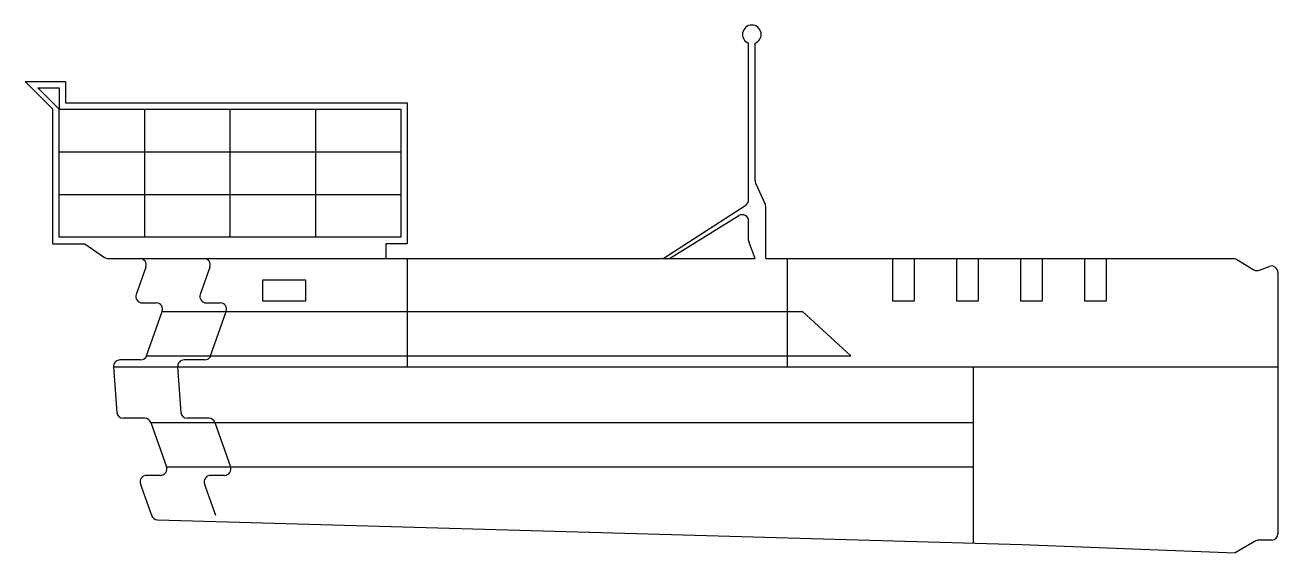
# Model space of a CAD drawing. Header units: millimetres. Extents: x 9.7 to 39, y 5.6 to 18.
import ezdxf

# ---------------------------------------------------------------- set-up
doc = ezdxf.new("R2010")
doc.units = ezdxf.units.MM
doc.header["$MEASUREMENT"] = 0
doc.layers.add('LiniiInterioare', color=254, linetype='Continuous')
doc.layers.add('Nacela', color=254, linetype='Continuous', lineweight=30)

msp = doc.modelspace()

# ---------------------------------------------------------------- linework, layer by layer
at = {"layer": 'LiniiInterioare'}
for p, q in [((12.388, 12.5), (18.15, 12.5)), ((18.65, 12.5), (18.65, 9.963)), ((27.55, 12.5), (27.55, 9.963)), ((12.914, 11.261), (27.914, 11.261)), ((27.914, 11.261), (29.048, 10.224)), ((12.548, 10.224), (29.048, 10.224)), ((11.775, 9.963), (39.05, 9.963)), ((31.912, 9.963), (31.912, 5.832)), ((12.648, 8.656), (31.912, 8.656)), ((13.014, 7.618), (31.912, 7.618))]:
    msp.add_line(p, q, dxfattribs=at)
for points in [[(30.029, 12.5), (30.529, 12.5), (30.529, 11.5), (30.029, 11.5)], [(31.529, 12.5), (32.029, 12.5), (32.029, 11.5), (31.529, 11.5)], [(33.029, 12.5), (33.529, 12.5), (33.529, 11.5), (33.029, 11.5)], [(34.529, 12.5), (35.029, 12.5), (35.029, 11.5), (34.529, 11.5)], [(15.269, 12), (16.269, 12), (16.269, 11.5), (15.269, 11.5)]]:
    msp.add_lwpolyline(points, close=True, dxfattribs=at)
at = {"layer": 'Nacela'}
for p, q in [((26.65, 13.881), (26.65, 17.55)), ((26.8, 14.332), (26.8, 17.55)), ((9.7, 16.65), (10.65, 16.65)), ((10.35, 16), (9.7, 16.65)), ((10, 16.5), (10.5, 16.5)), ((10, 16.5), (10.5, 16)), ((10.5, 16.5), (10.5, 16)), ((10.65, 16.65), (10.65, 16.15)), ((10.65, 16.15), (18.65, 16.15)), ((18.65, 16.15), (18.65, 12.85)), ((10.35, 12.85), (10.35, 16)), ((10.5, 13), (10.5, 16)), ((10.5, 16), (18.5, 16)), ((12.5, 16), (12.5, 13)), ((14.5, 16), (14.5, 13)), ((16.5, 16), (16.5, 13)), ((18.5, 16), (18.5, 13)), ((10.5, 15), (18.5, 15)), ((26.813, 14.27), (27.037, 13.78)), ((10.5, 14), (18.5, 14)), ((24.65, 12.5), (26.582, 13.756)), ((24.8, 12.5), (26.421, 13.508)), ((27.05, 12.5), (27.05, 13.718)), ((26.65, 12.927), (26.65, 13.38)), ((18.5, 13), (10.5, 13)), ((10.35, 12.85), (11.1, 12.85)), ((11.1, 12.85), (11.561, 12.527)), ((18.65, 12.85), (18.15, 12.85)), ((18.15, 12.85), (18.15, 12.5)), ((26.8, 12.5), (26.66, 12.875)), ((11.647, 12.5), (12.388, 12.5)), ((18.15, 12.5), (24.65, 12.5)), ((24.65, 12.5), (26.8, 12.5)), ((27.05, 12.5), (38.008, 12.5)), ((38.086, 12.479), (38.486, 12.238)), ((12.53, 12.3), (12.304, 11.661)), ((14.03, 12.3), (13.804, 11.661)), ((38.619, 12.228), (38.844, 12.318)), ((39.05, 12.178), (39.05, 6.05)), ((12.446, 11.461), (12.772, 11.461)), ((13.946, 11.461), (14.272, 11.461)), ((12.548, 10.224), (12.914, 11.261)), ((14.048, 10.224), (14.414, 11.261)), ((12.407, 10.124), (11.924, 10.124)), ((13.907, 10.124), (13.424, 10.124)), ((11.775, 9.963), (11.853, 8.895)), ((13.275, 9.963), (13.353, 8.895)), ((12.507, 8.756), (12.002, 8.756)), ((12.648, 8.656), (13.014, 7.618)), ((14.007, 8.756), (13.502, 8.756)), ((14.148, 8.656), (14.514, 7.618)), ((12.872, 7.419), (12.546, 7.419)), ((14.372, 7.419), (14.046, 7.419)), ((12.666, 6.477), (12.404, 7.219)), ((14.166, 6.477), (13.904, 7.219)), ((12.803, 6.377), (33.05, 5.8)), ((38.514, 5.879), (38.05, 5.6)), ((38.9, 5.9), (38.592, 5.9)), ((33.05, 5.8), (38.05, 5.6))]:
    msp.add_line(p, q, dxfattribs=at)
for centre, radius, start, end in [((26.725, 17.756), 0.219, 289.9966, 250.0034), ((26.95, 14.332), 0.15, 180, 204.444), ((26.5, 13.881), 0.15, 303.0239, 0), ((26.5, 13.38), 0.15, 0, 121.866), ((26.9, 13.718), 0.15, 0, 24.444), ((26.8, 12.927), 0.15, 180, 200.556), ((11.647, 12.65), 0.15, 235.008, 270), ((12.388, 12.35), 0.15, 340.5894, 90), ((13.888, 12.35), 0.15, 340.5894, 90), ((38.008, 12.35), 0.15, 59.0362, 90), ((38.9, 12.178), 0.15, 0, 111.8014), ((38.563, 12.367), 0.15, 239.0362, 291.8014), ((12.446, 11.611), 0.15, 160.5894, 270), ((12.772, 11.311), 0.15, 340.5894, 90), ((13.946, 11.611), 0.15, 160.5894, 270), ((14.272, 11.311), 0.15, 340.5894, 90), ((11.924, 9.974), 0.15, 90, 184.1801), ((12.407, 10.274), 0.15, 270, 340.5894), ((13.424, 9.974), 0.15, 90, 184.1801), ((13.907, 10.274), 0.15, 270, 340.5894), ((12.002, 8.906), 0.15, 184.1801, 270), ((13.502, 8.906), 0.15, 184.1801, 270), ((12.507, 8.606), 0.15, 19.4106, 90), ((14.007, 8.606), 0.15, 19.4106, 90), ((12.546, 7.269), 0.15, 90, 199.4106), ((12.872, 7.569), 0.15, 270, 19.4106), ((14.046, 7.269), 0.15, 90, 199.4106), ((14.372, 7.569), 0.15, 270, 19.4106), ((12.807, 6.527), 0.15, 199.4106, 268.3683), ((38.592, 5.75), 0.15, 90, 120.9638), ((38.9, 6.05), 0.15, 270, 0)]:
    msp.add_arc(centre, radius, start, end, dxfattribs=at)

doc.saveas('drawing.dxf')
